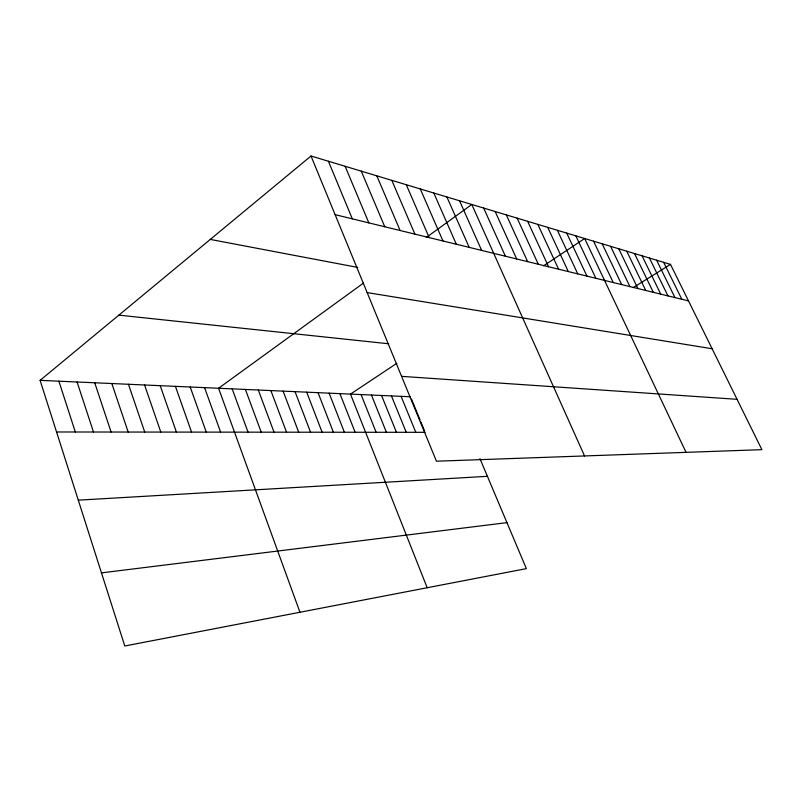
<?xml version="1.0" encoding="UTF-8"?>
<svg xmlns="http://www.w3.org/2000/svg" width="802" height="802" viewBox="0 0 802 802"><rect width="100%" height="100%" fill="white"/><g stroke="black" fill="none" stroke-linecap="round" stroke-linejoin="round"><path stroke-width="1.2" d="M479.937 458.624L526.363 568.628L124.781 646.001L40.1 380.359L311.016 155.999L670.502 264.389L761.9 449.661L436.448 461.2L311.016 155.999M363.507 283.066L218.565 388.268L299.948 612.247M426.293 237.492L471.787 204.47L584.548 455.947M396.87 363.286L350.474 394.113L427.185 587.736M543.586 265.813L584.678 238.515L686.051 452.348M633.289 287.547L670.502 264.389M101.473 572.879L506.954 522.643M78.285 500.157L487.405 476.318M56.551 431.977L425.14 432.318M40.1 380.359L410.534 396.769M401.571 376.349L737.068 399.316M118.856 315.136L388.689 343.777M367.156 292.59L712.126 348.76M210.284 239.417L357.822 267.437M335.116 214.645L688.517 300.91M663.655 262.324L681.83 299.276M656.637 260.209L674.963 297.602M649.44 258.043L667.936 295.878M642.071 255.818L660.718 294.123M634.502 253.532L653.319 292.319M626.743 251.196L645.73 290.464M618.773 248.79L637.931 288.56M610.593 246.324L629.921 286.605M602.182 243.788L621.69 284.6M593.55 241.181L613.239 282.535M575.826 235.838L595.866 278.294M566.723 233.101L586.944 276.109M557.36 230.274L577.761 273.873M547.736 227.377L568.317 271.567M537.831 224.39L558.603 269.191M527.636 221.312L548.588 266.755M517.13 218.144L538.282 264.229M506.313 214.886L527.646 261.642M495.155 211.517L516.688 258.966M483.656 208.049L505.38 256.199M459.536 200.781L481.651 250.414M446.874 196.961L469.19 247.367M433.802 193.021L456.308 244.229M420.278 188.941L442.985 240.971M406.283 184.721L429.2 237.613M391.807 180.36L414.915 234.124M376.8 175.839L400.118 230.505M361.261 171.147L384.77 226.765M345.131 166.285L368.84 222.876M328.399 161.242L352.309 218.836M411.476 399.065L419.957 419.707M420.9 421.992L424.669 431.165M401.1 396.348L415.797 432.308M391.446 395.927L406.223 432.298M381.562 395.486L396.429 432.288M371.446 395.035L386.394 432.278M361.09 394.584L376.118 432.268M339.918 393.642L355.116 432.248M329.111 393.16L344.389 432.238M318.033 392.669L333.391 432.228M306.685 392.168L322.113 432.218M295.046 391.657L310.554 432.208M283.116 391.125L298.695 432.198M270.875 390.584L286.535 432.188M258.304 390.023L274.043 432.178M245.412 389.451L261.211 432.168M232.169 388.87L248.039 432.148M204.58 387.647L220.59 432.128M190.204 387.015L206.274 432.108M175.427 386.353L191.558 432.098M160.22 385.682L176.4 432.088M144.56 384.99L160.801 432.067M128.45 384.278L144.731 432.057M111.839 383.536L128.17 432.037M94.726 382.785L111.097 432.027M77.082 382.003L93.493 432.007M58.887 381.191L75.318 431.987"/></g></svg>
